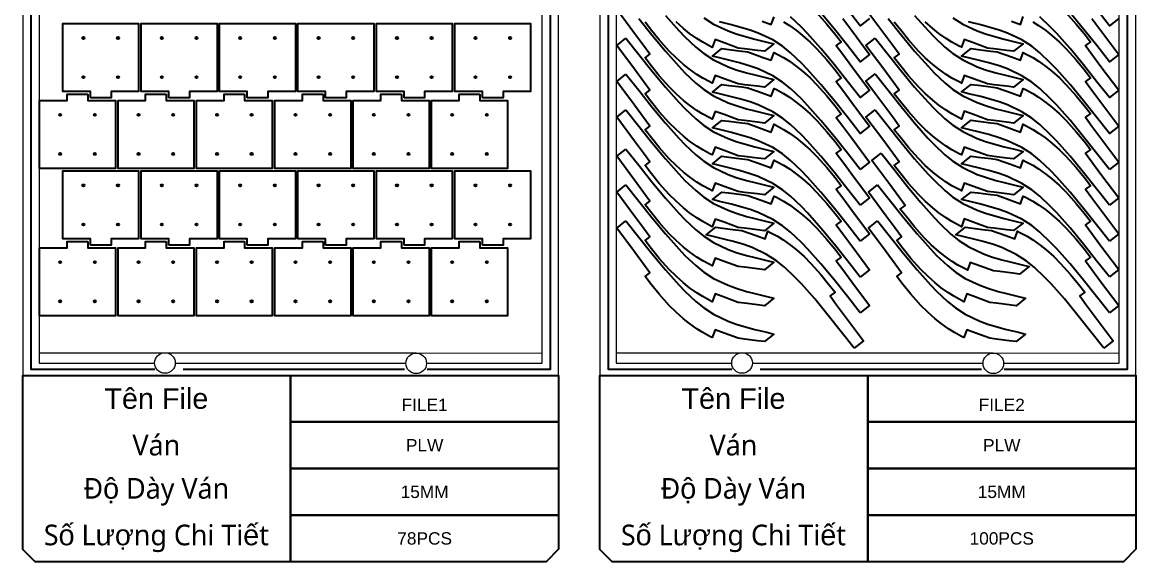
# Model space of a CAD drawing. Header units: millimetres. Extents: x -10628 to 24720, y -21829 to 4032.
# Drawn here: x 6648 to 9349, y -8099 to -6791 of the extents above; entities that cross this region are included whole.
import ezdxf
from ezdxf.enums import TextEntityAlignment as Align
from ezdxf.lldxf.tags import DXFTag

# ---------------------------------------------------------------- set-up
doc = ezdxf.new("R2010")
doc.units = ezdxf.units.MM
doc.layers.add('layer chu', color=7, linetype='Continuous', lineweight=9)
doc.layers.add('layer khung van cnc', color=7, linetype='Continuous', lineweight=25, true_color=0xfbf59b)
doc.layers.add('layer mau', color=7, linetype='Continuous')
doc.styles.add('Text Dim', font='arial.ttf')
tags = doc.linetypes.add('DATTRANHVAKEPVAN', pattern='A,32.156035,-1.521322,["DAT TRÁNH VA CHẠM KẸP VÁN",Text Dim,S=2.23494,R=0,X=0,Y=-0.877209],-47.8264', length=81.503757).pattern_tags.tags
tags[6] = DXFTag(74, 10)
tags = doc.linetypes.add('KVVIENMAY', pattern='A,46.311228,-10.280676,["KV VIỀN MÁY",Text Dim,S=10.028098,R=0,X=0,Y=-4.346144],-100.988212', length=157.580116).pattern_tags.tags
tags[6] = DXFTag(74, 10)

# ---------------------------------------------------------------- blocks, each defined once
blk = doc.blocks.new('khung van cnc')
at = {"color": 2, "linetype": 'DATTRANHVAKEPVAN', "lineweight": 5}
for p, q in [((-1453, -44.4), (-1148, -44.4)), ((-1148, -44.4), (-538.7, -44.4)), ((-539.1, -45.3), (-233, -44.4))]:
    blk.add_line(p, q, dxfattribs=at)
at = {"color": 250, "lineweight": 5}
blk.add_line((-1494.1, -99.4), (-193, -99.4), dxfattribs=at)
at = {"lineweight": 5}
blk.add_lwpolyline([(-193, -99.4), (-193, 2370.6), (-223, 2400.6), (-1463, 2400.6), (-1493, 2370.6), (-1493, -99.4)], close=True, dxfattribs=at)
at = {"color": 1, "linetype": 'KVVIENMAY'}
for points in [[(-511.9, -84.4), (-213, -84.4), (-213, 2370.6), (-228, 2385.6), (-1458, 2385.6), (-1473, 2370.6), (-1473, -84.4), (-1172.8, -84.4)], [(-1104, -84.4), (-567.2, -84.4)]]:
    blk.add_lwpolyline(points, dxfattribs=at)
at = {"lineweight": 5}
for points in [[(-513.5, -69.4), (-233, -69.4), (-233, 2370.6), (-1453, 2370.6), (-1453, -69.4), (-1173, -69.4)], [(-1123, -69.4), (-563.5, -69.4)]]:
    blk.add_lwpolyline(points, dxfattribs=at)
blk.add_lwpolyline([(-843, -551.3), (-1463, -551.3), (-1493, -521.3), (-1493, -99.4), (-843, -99.4)], close=True)
for centre in [(-1148, -69.4), (-538.5, -70.2)]:
    blk.add_circle(centre, 25, dxfattribs=at)
at = {"layer": 'layer mau'}
for points in [[(-843, -99.4), (-193, -99.4), (-193, -212.4), (-843, -212.4)], [(-843, -212.4), (-193, -212.4), (-193, -325.3), (-843, -325.3)], [(-843, -325.3), (-193, -325.3), (-193, -438.3), (-843, -438.3)], [(-843, -438.3), (-193, -438.3), (-193, -521.2), (-223, -551.2), (-843, -551.2)]]:
    blk.add_lwpolyline(points, close=True, dxfattribs=at)
at = {"color": 254, "lineweight": 5, "char_height": 50, "width": 647.53, "attachment_point": 5}
for s, insert in [('{\\fArial|b0|i0|c163|p34;Tên File}', (-1168.8, -155.9)), ('{\\fYu Gothic UI Semilight|b0|i0|c128|p34;Ván}', (-1168.8, -268.9)), ('{\\fYu Gothic UI Semilight|b0|i0|c128|p34;Đ\\fArial|b0|i0|c163|p34;ộ\\fYu Gothic UI Semilight|b0|i0|c128|p34; Dày Ván}', (-1168.8, -381.8)), ('{\\fYu Gothic UI Semilight|b0|i0|c128|p34;S\\fArial|b0|i0|c163|p34;ố\\fYu Gothic UI Semilight|b0|i0|c128|p34; L\\fArial|b0|i0|c163|p34;ượ\\fYu Gothic UI Semilight|b0|i0|c128|p34;ng Chi Ti\\fArial|b0|i0|c163|p34;ế\\fYu Gothic UI Semilight|b0|i0|c128|p34;t}', (-1168.8, -494.8))]:
    blk.add_mtext(s, dxfattribs=dict(at, insert=insert))
at = {"layer": 'layer mau'}
for tag, p in [('ÁGF', (-518, -155.9)), ('TENFILE', (-518, -268.9)), ('TENFILE', (-518, -381.8)), ('TENFILE', (-518, -494.8))]:
    blk.add_attdef(tag, text='', height=30, dxfattribs=at).set_placement(p, align=Align.MIDDLE_CENTER)

msp = doc.modelspace()

# ---------------------------------------------------------------- linework, layer by layer
for points in [[(8143.651, -6781.762), (8175.216, -6821.609), (8208.086, -6861.261), (8240.492, -6897.655), (8255.376, -6913.277), (8281.611, -6938.164), (8301.058, -6953.826), (8324.796, -6969.205), (8360.118, -6985.859), (8379.869, -6993.008), (8405.101, -7000.575), (8424.958, -7005.717), (8454.166, -7012.837), (8471.165, -7016.981), (8448.066, -7035.278), (8431.371, -7033.203), (8399.989, -7029.303), (8384.934, -7027.432), (8350.466, -7014.899), (8328.546, -7006.928), (8321.711, -7025.724), (8315.912, -7022.712), (8298.642, -7013.342), (8284.43, -7004.431), (8266.765, -6991.828), (8252.235, -6980.172), (8233.907, -6964.02), (8217.51, -6947.733), (8193.31, -6920.726), (8174.291, -6897.428), (8158.609, -6877.504), (8170.668, -6868.583), (8155.054, -6847.477), (8133.176, -6817.904), (8090.019, -6760.122)], [(8208.086, -6774.257), (8240.492, -6810.65), (8255.376, -6826.273), (8281.611, -6851.159), (8301.058, -6866.822), (8324.796, -6882.201), (8360.118, -6898.854), (8379.869, -6906.003), (8405.101, -6913.57), (8424.958, -6918.712), (8454.166, -6925.833), (8471.165, -6929.977), (8448.066, -6948.274), (8431.371, -6946.199), (8399.989, -6942.299), (8384.934, -6940.427), (8350.466, -6927.894), (8328.546, -6919.924), (8321.711, -6938.72), (8315.912, -6935.707), (8298.642, -6926.337), (8284.43, -6917.426), (8266.765, -6904.823), (8252.235, -6893.167), (8233.907, -6877.015), (8217.51, -6860.728), (8193.31, -6833.721), (8174.291, -6810.423), (8158.609, -6790.5)], [(8442.772, -6788.104), (8464.693, -6796.074), (8471.527, -6777.278)], [(8575.729, -6768.265), (8599.928, -6795.272), (8618.947, -6818.57), (8634.629, -6838.494), (8622.57, -6847.414), (8638.184, -6868.52), (8660.063, -6898.094), (8703.22, -6955.876), (8680.798, -6973.637), (8649.587, -6934.236), (8618.023, -6894.389), (8585.152, -6854.736), (8552.746, -6818.343), (8537.862, -6802.72), (8511.627, -6777.834)], [(8638.184, -6781.516), (8660.063, -6811.089), (8703.22, -6868.871), (8680.798, -6886.632), (8649.587, -6847.231), (8618.023, -6807.384), (8585.152, -6767.732)], [(8703.22, -6781.867), (8680.798, -6799.628), (8649.587, -6760.227)], [(8748.263, -6781.644), (8779.828, -6821.491), (8812.698, -6861.143), (8845.104, -6897.537), (8859.988, -6913.159), (8886.223, -6938.046), (8905.67, -6953.708), (8929.408, -6969.087), (8964.73, -6985.741), (8984.481, -6992.89), (9009.713, -7000.457), (9029.57, -7005.599), (9058.778, -7012.719), (9075.777, -7016.863), (9052.678, -7035.16), (9035.983, -7033.085), (9004.601, -7029.185), (8989.546, -7027.314), (8955.078, -7014.781), (8933.158, -7006.81), (8926.323, -7025.606), (8920.524, -7022.594), (8903.254, -7013.223), (8889.042, -7004.313), (8871.377, -6991.71), (8856.847, -6980.054), (8838.519, -6963.902), (8822.122, -6947.614), (8797.922, -6920.608), (8778.903, -6897.31), (8763.221, -6877.386), (8775.28, -6868.465), (8759.666, -6847.359), (8737.788, -6817.786), (8694.631, -6760.004)], [(8812.707, -6774.149), (8845.112, -6810.543), (8859.996, -6826.165), (8886.231, -6851.051), (8905.678, -6866.714), (8929.417, -6882.093), (8964.738, -6898.746), (8984.49, -6905.895), (9009.722, -6913.463), (9029.578, -6918.604), (9058.786, -6925.725), (9075.786, -6929.869), (9052.687, -6948.166), (9035.991, -6946.091), (9004.61, -6942.191), (8989.554, -6940.32), (8955.086, -6927.786), (8933.166, -6919.816), (8926.332, -6938.612), (8920.533, -6935.599), (8903.262, -6926.229), (8889.051, -6917.318), (8871.385, -6904.715), (8856.855, -6893.059), (8838.528, -6876.907), (8822.13, -6860.62), (8797.931, -6833.613), (8778.911, -6810.315), (8763.23, -6790.392)], [(9047.419, -6788.017), (9069.339, -6795.988), (9076.174, -6777.192)], [(9180.384, -6768.189), (9204.583, -6795.196), (9223.602, -6818.494), (9239.284, -6838.418), (9227.225, -6847.338), (9242.839, -6868.444), (9264.718, -6898.018), (9307.875, -6955.8), (9285.453, -6973.561), (9254.242, -6934.16), (9222.678, -6894.312), (9189.807, -6854.66), (9157.402, -6818.267), (9142.517, -6802.644), (9116.282, -6777.758)], [(9242.848, -6781.45), (9264.726, -6811.024), (9307.883, -6868.805), (9285.461, -6886.567), (9254.251, -6847.166), (9222.686, -6807.318), (9189.815, -6767.666)], [(9307.892, -6781.811), (9285.47, -6799.572), (9254.259, -6760.171)], [(8301.058, -6779.817), (8324.796, -6795.196), (8360.118, -6811.849), (8379.869, -6818.999), (8405.101, -6826.566), (8424.958, -6831.707), (8454.166, -6838.828), (8471.165, -6842.972), (8448.066, -6861.269), (8431.371, -6859.194), (8399.989, -6855.294), (8384.934, -6853.423), (8350.466, -6840.89), (8328.546, -6832.919), (8321.711, -6851.715), (8315.912, -6848.703), (8298.642, -6839.332), (8284.43, -6830.422), (8266.765, -6817.818), (8252.235, -6806.162), (8233.907, -6790.011)], [(8494.597, -6789.661), (8508.808, -6798.571), (8526.473, -6811.175), (8541.004, -6822.831), (8559.331, -6838.983), (8575.729, -6855.27), (8599.928, -6882.276), (8618.947, -6905.575), (8634.629, -6925.498), (8622.57, -6934.419), (8638.184, -6955.525), (8660.063, -6985.099), (8703.22, -7042.881), (8680.798, -7060.642), (8649.587, -7021.241), (8618.023, -6981.393), (8585.152, -6941.741), (8552.746, -6905.347), (8537.862, -6889.725), (8511.627, -6864.839), (8492.18, -6849.176), (8468.442, -6833.797), (8433.121, -6817.144), (8413.369, -6809.994), (8388.137, -6802.427), (8368.28, -6797.286), (8339.072, -6790.165)], [(8905.687, -6779.72), (8929.425, -6795.098), (8964.747, -6811.752), (8984.498, -6818.901), (9009.73, -6826.468), (9029.587, -6831.61), (9058.795, -6838.73), (9075.794, -6842.874), (9052.695, -6861.172), (9036, -6859.097), (9004.618, -6855.196), (8989.563, -6853.325), (8955.095, -6840.792), (8933.175, -6832.821), (8926.34, -6851.617), (8920.541, -6848.605), (8903.271, -6839.235), (8889.059, -6830.324), (8871.394, -6817.721), (8856.864, -6806.065), (8838.536, -6789.913)], [(9099.243, -6789.575), (9113.455, -6798.485), (9131.12, -6811.088), (9145.65, -6822.744), (9163.978, -6838.896), (9180.375, -6855.184), (9204.575, -6882.19), (9223.594, -6905.488), (9239.276, -6925.412), (9227.217, -6934.333), (9242.831, -6955.439), (9264.709, -6985.013), (9307.866, -7042.794), (9285.444, -7060.555), (9254.234, -7021.154), (9222.669, -6981.307), (9189.798, -6941.655), (9157.393, -6905.261), (9142.509, -6889.639), (9116.274, -6864.752), (9096.827, -6849.09), (9073.089, -6833.711), (9037.767, -6817.057), (9018.015, -6809.908), (8992.784, -6802.341), (8972.927, -6797.199), (8943.719, -6790.079)]]:
    msp.add_lwpolyline(points)
for points in [[(6813.206, -6973.983), (6813.206, -6958.983), (6746.206, -6958.983), (6746.206, -6793.983), (6930.206, -6793.983), (6930.206, -6958.983), (6863.206, -6958.983), (6863.206, -6973.983)], [(7003.406, -6973.983), (7003.406, -6958.983), (6936.406, -6958.983), (6936.406, -6793.983), (7120.406, -6793.983), (7120.406, -6958.983), (7053.406, -6958.983), (7053.406, -6973.983)], [(7193.606, -6973.983), (7193.606, -6958.983), (7126.606, -6958.983), (7126.606, -6793.983), (7310.606, -6793.983), (7310.606, -6958.983), (7243.606, -6958.983), (7243.606, -6973.983)], [(7383.806, -6973.983), (7383.806, -6958.983), (7316.806, -6958.983), (7316.806, -6793.983), (7500.806, -6793.983), (7500.806, -6958.983), (7433.806, -6958.983), (7433.806, -6973.983)], [(7574.006, -6973.983), (7574.006, -6958.983), (7507.006, -6958.983), (7507.006, -6793.983), (7691.006, -6793.983), (7691.006, -6958.983), (7624.006, -6958.983), (7624.006, -6973.983)], [(7764.206, -6973.983), (7764.206, -6958.983), (7697.206, -6958.983), (7697.206, -6793.983), (7881.206, -6793.983), (7881.206, -6958.983), (7814.206, -6958.983), (7814.206, -6973.983)], [(8112.441, -6829.365), (8143.651, -6868.766), (8175.216, -6908.614), (8208.086, -6948.266), (8240.492, -6984.66), (8255.376, -7000.282), (8281.611, -7025.168), (8301.058, -7040.831), (8324.796, -7056.21), (8360.118, -7072.863), (8379.869, -7080.013), (8405.101, -7087.58), (8424.958, -7092.721), (8454.166, -7099.842), (8471.165, -7103.986), (8448.066, -7122.283), (8431.371, -7120.208), (8399.989, -7116.308), (8384.934, -7114.437), (8350.466, -7101.904), (8328.546, -7093.933), (8321.711, -7112.729), (8315.912, -7109.717), (8298.642, -7100.346), (8284.43, -7091.436), (8266.765, -7078.833), (8252.235, -7067.177), (8233.907, -7051.025), (8217.51, -7034.737), (8193.31, -7007.731), (8174.291, -6984.433), (8158.609, -6964.509), (8170.668, -6955.588), (8155.054, -6934.482), (8133.176, -6904.908), (8090.019, -6847.126)], [(8717.044, -6829.237), (8748.255, -6868.638), (8779.819, -6908.486), (8812.69, -6948.138), (8845.095, -6984.531), (8859.98, -7000.154), (8886.214, -7025.04), (8905.662, -7040.703), (8929.4, -7056.082), (8964.721, -7072.735), (8984.473, -7079.884), (9009.705, -7087.451), (9029.561, -7092.593), (9058.77, -7099.714), (9075.769, -7103.858), (9052.67, -7122.155), (9035.974, -7120.08), (9004.593, -7116.18), (8989.537, -7114.308), (8955.069, -7101.775), (8933.149, -7093.805), (8926.315, -7112.601), (8920.516, -7109.588), (8903.245, -7100.218), (8889.034, -7091.307), (8871.368, -7078.704), (8856.838, -7067.048), (8838.511, -7050.896), (8822.113, -7034.609), (8797.914, -7007.602), (8778.894, -6984.304), (8763.213, -6964.381), (8775.272, -6955.46), (8759.658, -6934.354), (8737.779, -6904.78), (8694.622, -6846.998)], [(8680.798, -7147.646), (8649.587, -7108.245), (8618.023, -7068.398), (8585.152, -7028.746), (8552.746, -6992.352), (8537.862, -6976.73), (8511.627, -6951.843), (8492.18, -6936.181), (8468.442, -6920.802), (8433.121, -6904.148), (8413.369, -6896.999), (8388.137, -6889.432), (8368.28, -6884.29), (8339.072, -6877.17), (8322.073, -6873.026), (8345.172, -6854.729), (8361.868, -6856.804), (8393.249, -6860.704), (8408.305, -6862.575), (8442.772, -6875.108), (8464.693, -6883.079), (8471.527, -6864.283), (8477.326, -6867.295), (8494.597, -6876.666), (8508.808, -6885.576), (8526.473, -6898.179), (8541.004, -6909.835), (8559.331, -6925.987), (8575.729, -6942.275), (8599.928, -6969.281), (8618.947, -6992.579), (8634.629, -7012.503), (8622.57, -7021.424), (8638.184, -7042.53), (8660.063, -7072.103), (8703.22, -7129.885)], [(9285.436, -7147.55), (9254.225, -7108.149), (9222.661, -7068.301), (9189.79, -7028.649), (9157.385, -6992.256), (9142.5, -6976.633), (9116.266, -6951.747), (9096.818, -6936.084), (9073.08, -6920.705), (9037.759, -6904.052), (9018.007, -6896.903), (8992.775, -6889.336), (8972.919, -6884.194), (8943.71, -6877.073), (8926.711, -6872.929), (8949.81, -6854.632), (8966.506, -6856.707), (8997.887, -6860.607), (9012.943, -6862.479), (9047.411, -6875.012), (9069.331, -6882.982), (9076.165, -6864.186), (9081.964, -6867.199), (9099.235, -6876.569), (9113.446, -6885.48), (9131.112, -6898.083), (9145.642, -6909.739), (9163.969, -6925.891), (9180.367, -6942.178), (9204.566, -6969.185), (9223.586, -6992.483), (9239.267, -7012.406), (9227.208, -7021.327), (9242.822, -7042.433), (9264.701, -7072.007), (9307.858, -7129.789)], [(8112.441, -6916.37), (8143.651, -6955.771), (8175.216, -6995.619), (8208.086, -7035.271), (8240.492, -7071.664), (8255.376, -7087.287), (8281.611, -7112.173), (8301.058, -7127.836), (8324.796, -7143.215), (8360.118, -7159.868), (8379.869, -7167.017), (8405.101, -7174.584), (8424.958, -7179.726), (8454.166, -7186.847), (8471.165, -7190.991), (8448.066, -7209.288), (8431.371, -7207.213), (8399.989, -7203.313), (8384.934, -7201.441), (8350.466, -7188.908), (8328.546, -7180.938), (8321.711, -7199.734), (8315.912, -7196.721), (8298.642, -7187.351), (8284.43, -7178.44), (8266.765, -7165.837), (8252.235, -7154.181), (8233.907, -7138.029), (8217.51, -7121.742), (8193.31, -7094.735), (8174.291, -7071.437), (8158.609, -7051.514), (8170.668, -7042.593), (8155.054, -7021.487), (8133.176, -6991.913), (8090.019, -6934.131)], [(8717.036, -6916.232), (8748.246, -6955.633), (8779.811, -6995.48), (8812.681, -7035.132), (8845.087, -7071.526), (8859.971, -7087.148), (8886.206, -7112.035), (8905.653, -7127.697), (8929.391, -7143.076), (8964.713, -7159.73), (8984.465, -7166.879), (9009.696, -7174.446), (9029.553, -7179.588), (9058.761, -7186.708), (9075.76, -7190.852), (9052.661, -7209.149), (9035.966, -7207.074), (9004.584, -7203.174), (8989.529, -7201.303), (8955.061, -7188.77), (8933.141, -7180.799), (8926.306, -7199.595), (8920.507, -7196.583), (8903.237, -7187.212), (8889.025, -7178.302), (8871.36, -7165.699), (8856.83, -7154.043), (8838.502, -7137.891), (8822.105, -7121.603), (8797.905, -7094.597), (8778.886, -7071.299), (8763.204, -7051.375), (8775.263, -7042.454), (8759.649, -7021.348), (8737.771, -6991.774), (8694.614, -6933.993)], [(9285.427, -7234.544), (9254.217, -7195.143), (9222.652, -7155.296), (9189.782, -7115.644), (9157.376, -7079.25), (9142.492, -7063.628), (9116.257, -7038.741), (9096.81, -7023.079), (9073.072, -7007.7), (9037.75, -6991.046), (9017.998, -6983.897), (8992.767, -6976.33), (8972.91, -6971.188), (8943.702, -6964.068), (8926.703, -6959.924), (8949.802, -6941.627), (8966.497, -6943.702), (8997.879, -6947.602), (9012.934, -6949.473), (9047.402, -6962.006), (9069.322, -6969.977), (9076.157, -6951.181), (9081.956, -6954.193), (9099.226, -6963.564), (9113.438, -6972.474), (9131.103, -6985.077), (9145.633, -6996.733), (9163.961, -7012.885), (9180.358, -7029.173), (9204.558, -7056.179), (9223.577, -7079.477), (9239.259, -7099.401), (9227.2, -7108.322), (9242.814, -7129.428), (9264.692, -7159.001), (9307.849, -7216.783)], [(6807.006, -6965.183), (6807.006, -6980.183), (6874.006, -6980.183), (6874.006, -7145.183), (6690.006, -7145.183), (6690.006, -6980.183), (6757.006, -6980.183), (6757.006, -6965.183)], [(6997.206, -6965.183), (6997.206, -6980.183), (7064.206, -6980.183), (7064.206, -7145.183), (6880.206, -7145.183), (6880.206, -6980.183), (6947.206, -6980.183), (6947.206, -6965.183)], [(7187.406, -6965.183), (7187.406, -6980.183), (7254.406, -6980.183), (7254.406, -7145.183), (7070.406, -7145.183), (7070.406, -6980.183), (7137.406, -6980.183), (7137.406, -6965.183)], [(7377.606, -6965.183), (7377.606, -6980.183), (7444.606, -6980.183), (7444.606, -7145.183), (7260.606, -7145.183), (7260.606, -6980.183), (7327.606, -6980.183), (7327.606, -6965.183)], [(7567.806, -6965.183), (7567.806, -6980.183), (7634.806, -6980.183), (7634.806, -7145.183), (7450.806, -7145.183), (7450.806, -6980.183), (7517.806, -6980.183), (7517.806, -6965.183)], [(7758.006, -6965.183), (7758.006, -6980.183), (7825.006, -6980.183), (7825.006, -7145.183), (7641.006, -7145.183), (7641.006, -6980.183), (7708.006, -6980.183), (7708.006, -6965.183)], [(8680.798, -7234.651), (8649.587, -7195.25), (8618.023, -7155.403), (8585.152, -7115.75), (8552.746, -7079.357), (8537.862, -7063.734), (8511.627, -7038.848), (8492.18, -7023.185), (8468.442, -7007.806), (8433.121, -6991.153), (8413.369, -6984.004), (8388.137, -6976.437), (8368.28, -6971.295), (8339.072, -6964.175), (8322.073, -6960.03), (8345.172, -6941.733), (8361.868, -6943.808), (8393.249, -6947.709), (8408.305, -6949.58), (8442.772, -6962.113), (8464.693, -6970.083), (8471.527, -6951.287), (8477.326, -6954.3), (8494.597, -6963.67), (8508.808, -6972.581), (8526.473, -6985.184), (8541.004, -6996.84), (8559.331, -7012.992), (8575.729, -7029.279), (8599.928, -7056.286), (8618.947, -7079.584), (8634.629, -7099.508), (8622.57, -7108.428), (8638.184, -7129.534), (8660.063, -7159.108), (8703.22, -7216.89)], [(8112.441, -7003.375), (8143.651, -7042.776), (8175.216, -7082.623), (8208.086, -7122.275), (8240.492, -7158.669), (8255.376, -7174.291), (8281.611, -7199.178), (8301.058, -7214.84), (8324.796, -7230.219), (8360.118, -7246.873), (8379.869, -7254.022), (8405.101, -7261.589), (8424.958, -7266.731), (8454.166, -7273.851), (8471.165, -7277.995), (8448.066, -7296.293), (8431.371, -7294.217), (8399.989, -7290.317), (8384.934, -7288.446), (8350.466, -7275.913), (8328.546, -7267.942), (8321.711, -7286.738), (8315.912, -7283.726), (8298.642, -7274.356), (8284.43, -7265.445), (8266.765, -7252.842), (8252.235, -7241.186), (8233.907, -7225.034), (8217.51, -7208.747), (8193.31, -7181.74), (8174.291, -7158.442), (8158.609, -7138.518), (8170.668, -7129.597), (8155.054, -7108.491), (8133.176, -7078.918), (8090.019, -7021.136)], [(8717.032, -7003.232), (8748.243, -7042.633), (8779.807, -7082.48), (8812.678, -7122.132), (8845.083, -7158.526), (8859.967, -7174.148), (8886.202, -7199.035), (8905.649, -7214.697), (8929.388, -7230.076), (8964.709, -7246.73), (8984.461, -7253.879), (9009.693, -7261.446), (9029.549, -7266.588), (9058.757, -7273.708), (9075.756, -7277.852), (9052.658, -7296.149), (9035.962, -7294.074), (9004.58, -7290.174), (8989.525, -7288.303), (8955.057, -7275.77), (8933.137, -7267.799), (8926.302, -7286.595), (8920.503, -7283.583), (8903.233, -7274.212), (8889.022, -7265.302), (8871.356, -7252.699), (8856.826, -7241.043), (8838.499, -7224.891), (8822.101, -7208.603), (8797.901, -7181.597), (8778.882, -7158.299), (8763.201, -7138.375), (8775.259, -7129.454), (8759.645, -7108.348), (8737.767, -7078.775), (8694.61, -7020.993)], [(8680.798, -7321.656), (8649.587, -7282.255), (8618.023, -7242.407), (8585.152, -7202.755), (8552.746, -7166.361), (8537.862, -7150.739), (8511.627, -7125.853), (8492.18, -7110.19), (8468.442, -7094.811), (8433.121, -7078.158), (8413.369, -7071.008), (8388.137, -7063.441), (8368.28, -7058.3), (8339.072, -7051.179), (8322.073, -7047.035), (8345.172, -7028.738), (8361.868, -7030.813), (8393.249, -7034.713), (8408.305, -7036.584), (8442.772, -7049.118), (8464.693, -7057.088), (8471.527, -7038.292), (8477.326, -7041.304), (8494.597, -7050.675), (8508.808, -7059.586), (8526.473, -7072.189), (8541.004, -7083.845), (8559.331, -7099.997), (8575.729, -7116.284), (8599.928, -7143.29), (8618.947, -7166.589), (8634.629, -7186.512), (8622.57, -7195.433), (8638.184, -7216.539), (8660.063, -7246.113), (8703.22, -7303.895)], [(9285.419, -7321.539), (9254.208, -7282.138), (9222.644, -7242.29), (9189.773, -7202.638), (9157.368, -7166.244), (9142.483, -7150.622), (9116.249, -7125.736), (9096.802, -7110.073), (9073.063, -7094.694), (9037.742, -7078.041), (9017.99, -7070.892), (8992.758, -7063.324), (8972.902, -7058.183), (8943.694, -7051.062), (8926.694, -7046.918), (8949.793, -7028.621), (8966.489, -7030.696), (8997.87, -7034.596), (9012.926, -7036.467), (9047.394, -7049.001), (9069.314, -7056.971), (9076.148, -7038.175), (9081.947, -7041.188), (9099.218, -7050.558), (9113.429, -7059.469), (9131.095, -7072.072), (9145.625, -7083.728), (9163.952, -7099.88), (9180.35, -7116.167), (9204.549, -7143.174), (9223.569, -7166.472), (9239.25, -7186.395), (9227.192, -7195.316), (9242.805, -7216.422), (9264.684, -7245.996), (9307.841, -7303.778)], [(8112.441, -7098.187), (8143.651, -7137.588), (8175.216, -7177.436), (8208.086, -7217.088), (8240.492, -7253.482), (8255.376, -7269.104), (8281.611, -7293.99), (8301.058, -7309.653), (8324.796, -7325.032), (8360.118, -7341.685), (8379.869, -7348.835), (8405.101, -7356.402), (8424.958, -7361.543), (8454.166, -7368.664), (8471.165, -7372.808), (8448.066, -7391.105), (8431.371, -7389.03), (8399.989, -7385.13), (8384.934, -7383.259), (8350.466, -7370.726), (8328.546, -7362.755), (8321.711, -7381.551), (8315.912, -7378.539), (8298.642, -7369.168), (8284.43, -7360.258), (8266.765, -7347.654), (8252.235, -7335.998), (8233.907, -7319.847), (8217.51, -7303.559), (8193.31, -7276.553), (8174.291, -7253.254), (8158.609, -7233.331), (8170.668, -7224.41), (8155.054, -7203.304), (8133.176, -7173.73), (8090.019, -7115.948)], [(8680.798, -7408.66), (8649.587, -7369.259), (8618.023, -7329.412), (8585.152, -7289.76), (8552.746, -7253.366), (8537.862, -7237.744), (8511.627, -7212.857), (8492.18, -7197.195), (8468.442, -7181.816), (8433.121, -7165.162), (8413.369, -7158.013), (8388.137, -7150.446), (8368.28, -7145.304), (8339.072, -7138.184), (8322.073, -7134.04), (8345.172, -7115.743), (8361.868, -7117.818), (8393.249, -7121.718), (8408.305, -7123.589), (8442.772, -7136.122), (8464.693, -7144.093), (8471.527, -7125.297), (8477.326, -7128.309), (8494.597, -7137.68), (8508.808, -7146.59), (8526.473, -7159.193), (8541.004, -7170.849), (8559.331, -7187.001), (8575.729, -7203.289), (8599.928, -7230.295), (8618.947, -7253.593), (8634.629, -7273.517), (8622.57, -7282.438), (8638.184, -7303.544), (8660.063, -7333.118), (8703.22, -7390.899)], [(8731.656, -7108.665), (8762.867, -7148.066), (8794.431, -7187.914), (8827.302, -7227.566), (8859.708, -7263.96), (8874.592, -7279.582), (8900.827, -7304.468), (8920.274, -7320.131), (8944.012, -7335.51), (8979.333, -7352.163), (8999.085, -7359.312), (9024.317, -7366.88), (9044.174, -7372.021), (9073.382, -7379.142), (9090.381, -7383.286), (9067.282, -7401.583), (9050.586, -7399.508), (9019.205, -7395.608), (9004.149, -7393.737), (8969.682, -7381.203), (8947.762, -7373.233), (8940.927, -7392.029), (8935.128, -7389.016), (8917.857, -7379.646), (8903.646, -7370.735), (8885.981, -7358.132), (8871.45, -7346.476), (8853.123, -7330.324), (8836.725, -7314.037), (8812.526, -7287.03), (8793.507, -7263.732), (8777.825, -7243.809), (8789.884, -7234.888), (8774.27, -7213.782), (8752.391, -7184.208), (8709.235, -7126.426)], [(9285.41, -7408.533), (9254.2, -7369.132), (9222.635, -7329.285), (9189.765, -7289.633), (9157.359, -7253.239), (9142.475, -7237.617), (9116.24, -7212.73), (9096.793, -7197.067), (9073.055, -7181.689), (9037.733, -7165.035), (9017.982, -7157.886), (8992.75, -7150.319), (8972.893, -7145.177), (8943.685, -7138.057), (8926.686, -7133.913), (8949.785, -7115.615), (8966.48, -7117.69), (8997.862, -7121.591), (9012.917, -7123.462), (9047.385, -7135.995), (9069.305, -7143.966), (9076.14, -7125.17), (9081.939, -7128.182), (9099.209, -7137.552), (9113.421, -7146.463), (9131.086, -7159.066), (9145.616, -7170.722), (9163.944, -7186.874), (9180.341, -7203.161), (9204.541, -7230.168), (9223.56, -7253.466), (9239.242, -7273.39), (9227.183, -7282.311), (9242.797, -7303.417), (9264.675, -7332.99), (9307.832, -7390.772)], [(6813.206, -7331.383), (6813.206, -7316.383), (6746.206, -7316.383), (6746.206, -7151.383), (6930.206, -7151.383), (6930.206, -7316.383), (6863.206, -7316.383), (6863.206, -7331.383)], [(7003.406, -7331.383), (7003.406, -7316.383), (6936.406, -7316.383), (6936.406, -7151.383), (7120.406, -7151.383), (7120.406, -7316.383), (7053.406, -7316.383), (7053.406, -7331.383)], [(7193.606, -7331.383), (7193.606, -7316.383), (7126.606, -7316.383), (7126.606, -7151.383), (7310.606, -7151.383), (7310.606, -7316.383), (7243.606, -7316.383), (7243.606, -7331.383)], [(7383.806, -7331.383), (7383.806, -7316.383), (7316.806, -7316.383), (7316.806, -7151.383), (7500.806, -7151.383), (7500.806, -7316.383), (7433.806, -7316.383), (7433.806, -7331.383)], [(7574.006, -7331.383), (7574.006, -7316.383), (7507.006, -7316.383), (7507.006, -7151.383), (7691.006, -7151.383), (7691.006, -7316.383), (7624.006, -7316.383), (7624.006, -7331.383)], [(7764.206, -7331.383), (7764.206, -7316.383), (7697.206, -7316.383), (7697.206, -7151.383), (7881.206, -7151.383), (7881.206, -7316.383), (7814.206, -7316.383), (7814.206, -7331.383)], [(8112.441, -7185.192), (8143.651, -7224.593), (8175.216, -7264.441), (8208.086, -7304.093), (8240.492, -7340.486), (8255.376, -7356.109), (8281.611, -7380.995), (8301.058, -7396.658), (8324.796, -7412.037), (8360.118, -7428.69), (8379.869, -7435.839), (8405.101, -7443.406), (8424.958, -7448.548), (8454.166, -7455.669), (8471.165, -7459.813), (8448.066, -7478.11), (8431.371, -7476.035), (8399.989, -7472.134), (8384.934, -7470.263), (8350.466, -7457.73), (8328.546, -7449.76), (8321.711, -7468.556), (8315.912, -7465.543), (8298.642, -7456.173), (8284.43, -7447.262), (8266.765, -7434.659), (8252.235, -7423.003), (8233.907, -7406.851), (8217.51, -7390.564), (8193.31, -7363.557), (8174.291, -7340.259), (8158.609, -7320.335), (8170.668, -7311.415), (8155.054, -7290.309), (8133.176, -7260.735), (8090.019, -7202.953)], [(8680.798, -7495.665), (8649.587, -7456.264), (8618.023, -7416.417), (8585.152, -7376.764), (8552.746, -7340.371), (8537.862, -7324.748), (8511.627, -7299.862), (8492.18, -7284.199), (8468.442, -7268.82), (8433.121, -7252.167), (8413.369, -7245.018), (8388.137, -7237.451), (8368.28, -7232.309), (8339.072, -7225.189), (8322.073, -7221.044), (8345.172, -7202.747), (8361.868, -7204.822), (8393.249, -7208.723), (8408.305, -7210.594), (8442.772, -7223.127), (8464.693, -7231.097), (8471.527, -7212.301), (8477.326, -7215.314), (8494.597, -7224.684), (8508.808, -7233.595), (8526.473, -7246.198), (8541.004, -7257.854), (8559.331, -7274.006), (8575.729, -7290.293), (8599.928, -7317.3), (8618.947, -7340.598), (8634.629, -7360.522), (8622.57, -7369.443), (8638.184, -7390.548), (8660.063, -7420.122), (8703.22, -7477.904)], [(8722.971, -7185.192), (8754.181, -7224.593), (8785.746, -7264.441), (8818.616, -7304.093), (8851.022, -7340.487), (8865.906, -7356.109), (8892.141, -7380.995), (8911.588, -7396.658), (8935.326, -7412.037), (8970.648, -7428.69), (8990.4, -7435.84), (9015.631, -7443.407), (9035.488, -7448.548), (9064.696, -7455.669), (9081.695, -7459.813), (9058.596, -7478.11), (9041.901, -7476.035), (9010.519, -7472.135), (8995.464, -7470.264), (8960.996, -7457.731), (8939.076, -7449.76), (8932.241, -7468.556), (8926.442, -7465.544), (8909.172, -7456.173), (8894.96, -7447.263), (8877.295, -7434.659), (8862.765, -7423.003), (8844.437, -7406.852), (8828.04, -7390.564), (8803.84, -7363.558), (8784.821, -7340.259), (8769.139, -7320.336), (8781.198, -7311.415), (8765.584, -7290.309), (8743.706, -7260.735), (8700.549, -7202.953)], [(9285.397, -7495.527), (9254.186, -7456.126), (9222.622, -7416.279), (9189.751, -7376.626), (9157.346, -7340.233), (9142.462, -7324.61), (9116.227, -7299.724), (9096.78, -7284.061), (9073.041, -7268.682), (9037.72, -7252.029), (9017.968, -7244.88), (8992.736, -7237.313), (8972.88, -7232.171), (8943.672, -7225.051), (8926.673, -7220.906), (8949.771, -7202.609), (8966.467, -7204.684), (8997.848, -7208.585), (9012.904, -7210.456), (9047.372, -7222.989), (9069.292, -7230.959), (9076.126, -7212.163), (9081.925, -7215.176), (9099.196, -7224.546), (9113.407, -7233.457), (9131.073, -7246.06), (9145.603, -7257.716), (9163.93, -7273.868), (9180.328, -7290.155), (9204.527, -7317.162), (9223.547, -7340.46), (9239.228, -7360.384), (9227.17, -7369.305), (9242.784, -7390.41), (9264.662, -7419.984), (9307.819, -7477.766)], [(8112.441, -7272.197), (8143.651, -7311.598), (8175.216, -7351.445), (8208.086, -7391.097), (8240.492, -7427.491), (8255.376, -7443.113), (8281.611, -7468), (8301.058, -7483.662), (8324.796, -7499.041), (8360.118, -7515.695), (8379.869, -7522.844), (8405.101, -7530.411), (8424.958, -7535.553), (8454.166, -7542.673), (8471.165, -7546.817), (8448.066, -7565.114), (8431.371, -7563.039), (8399.989, -7559.139), (8384.934, -7557.268), (8350.466, -7544.735), (8328.546, -7536.764), (8321.711, -7555.56), (8315.912, -7552.548), (8298.642, -7543.177), (8284.43, -7534.267), (8266.765, -7521.664), (8252.235, -7510.008), (8233.907, -7493.856), (8217.51, -7477.569), (8193.31, -7450.562), (8174.291, -7427.264), (8158.609, -7407.34), (8170.668, -7398.419), (8155.054, -7377.313), (8133.176, -7347.74), (8090.019, -7289.958)], [(8665.885, -7580.816), (8634.674, -7541.415), (8603.11, -7501.568), (8570.239, -7461.916), (8537.833, -7425.522), (8522.949, -7409.9), (8496.714, -7385.013), (8477.267, -7369.351), (8453.529, -7353.972), (8418.208, -7337.318), (8398.456, -7330.169), (8373.224, -7322.602), (8353.367, -7317.46), (8324.159, -7310.34), (8307.16, -7306.196), (8330.259, -7287.898), (8346.955, -7289.974), (8378.336, -7293.874), (8393.392, -7295.745), (8427.859, -7308.278), (8449.779, -7316.249), (8456.614, -7297.453), (8462.413, -7300.465), (8479.684, -7309.835), (8493.895, -7318.746), (8511.56, -7331.349), (8526.091, -7343.005), (8544.418, -7359.157), (8560.816, -7375.444), (8585.015, -7402.451), (8604.034, -7425.749), (8619.716, -7445.673), (8607.657, -7454.594), (8623.271, -7475.7), (8645.15, -7505.273), (8688.306, -7563.055)], [(8722.971, -7272.197), (8754.181, -7311.598), (8785.746, -7351.446), (8818.616, -7391.098), (8851.022, -7427.491), (8865.906, -7443.114), (8892.141, -7468), (8911.588, -7483.663), (8935.326, -7499.042), (8970.648, -7515.695), (8990.4, -7522.844), (9015.631, -7530.411), (9035.488, -7535.553), (9064.696, -7542.674), (9081.695, -7546.818), (9058.596, -7565.115), (9041.901, -7563.04), (9010.519, -7559.139), (8995.464, -7557.268), (8960.996, -7544.735), (8939.076, -7536.765), (8932.241, -7555.561), (8926.442, -7552.548), (8909.172, -7543.178), (8894.96, -7534.267), (8877.295, -7521.664), (8862.765, -7510.008), (8844.437, -7493.856), (8828.04, -7477.569), (8803.84, -7450.562), (8784.821, -7427.264), (8769.139, -7407.34), (8781.198, -7398.42), (8765.584, -7377.314), (8743.706, -7347.74), (8700.549, -7289.958)], [(9271.627, -7580.816), (9240.417, -7541.415), (9208.852, -7501.568), (9175.982, -7461.916), (9143.576, -7425.522), (9128.692, -7409.9), (9102.457, -7385.013), (9083.01, -7369.351), (9059.272, -7353.972), (9023.95, -7337.318), (9004.199, -7330.169), (8978.967, -7322.602), (8959.11, -7317.46), (8929.902, -7310.34), (8912.903, -7306.196), (8936.002, -7287.898), (8952.697, -7289.974), (8984.079, -7293.874), (8999.134, -7295.745), (9033.602, -7308.278), (9055.522, -7316.249), (9062.357, -7297.453), (9068.156, -7300.465), (9085.426, -7309.835), (9099.638, -7318.746), (9117.303, -7331.349), (9131.834, -7343.005), (9150.161, -7359.157), (9166.558, -7375.444), (9190.758, -7402.451), (9209.777, -7425.749), (9225.459, -7445.673), (9213.4, -7454.594), (9229.014, -7475.7), (9250.893, -7505.273), (9294.049, -7563.055)], [(6807.006, -7322.583), (6807.006, -7337.583), (6874.006, -7337.583), (6874.006, -7502.583), (6690.006, -7502.583), (6690.006, -7337.583), (6757.006, -7337.583), (6757.006, -7322.583)], [(6997.206, -7322.583), (6997.206, -7337.583), (7064.206, -7337.583), (7064.206, -7502.583), (6880.206, -7502.583), (6880.206, -7337.583), (6947.206, -7337.583), (6947.206, -7322.583)], [(7187.406, -7322.583), (7187.406, -7337.583), (7254.406, -7337.583), (7254.406, -7502.583), (7070.406, -7502.583), (7070.406, -7337.583), (7137.406, -7337.583), (7137.406, -7322.583)], [(7377.606, -7322.583), (7377.606, -7337.583), (7444.606, -7337.583), (7444.606, -7502.583), (7260.606, -7502.583), (7260.606, -7337.583), (7327.606, -7337.583), (7327.606, -7322.583)], [(7567.806, -7322.583), (7567.806, -7337.583), (7634.806, -7337.583), (7634.806, -7502.583), (7450.806, -7502.583), (7450.806, -7337.583), (7517.806, -7337.583), (7517.806, -7322.583)], [(7758.006, -7322.583), (7758.006, -7337.583), (7825.006, -7337.583), (7825.006, -7502.583), (7641.006, -7502.583), (7641.006, -7337.583), (7708.006, -7337.583), (7708.006, -7322.583)]]:
    msp.add_lwpolyline(points, close=True)
for centre in [(6796.206, -6828.983), (6880.206, -6828.983), (6986.406, -6828.983), (7070.406, -6828.983), (7176.606, -6828.983), (7260.606, -6828.983), (7366.806, -6828.983), (7450.806, -6828.983), (7557.006, -6828.983), (7641.006, -6828.983), (7747.206, -6828.983), (7831.206, -6828.983), (6796.206, -6923.983), (6880.206, -6923.983), (6986.406, -6923.983), (7070.406, -6923.983), (7176.606, -6923.983), (7260.606, -6923.983), (7366.806, -6923.983), (7450.806, -6923.983), (7557.006, -6923.983), (7641.006, -6923.983), (7747.206, -6923.983), (7831.206, -6923.983), (6740.006, -7015.183), (6824.006, -7015.183), (6930.206, -7015.183), (7014.206, -7015.183), (7120.406, -7015.183), (7204.406, -7015.183), (7310.606, -7015.183), (7394.606, -7015.183), (7500.806, -7015.183), (7584.806, -7015.183), (7691.006, -7015.183), (7775.006, -7015.183), (6740.006, -7110.183), (6824.006, -7110.183), (6930.206, -7110.183), (7014.206, -7110.183), (7120.406, -7110.183), (7204.406, -7110.183), (7310.606, -7110.183), (7394.606, -7110.183), (7500.806, -7110.183), (7584.806, -7110.183), (7691.006, -7110.183), (7775.006, -7110.183), (6796.206, -7186.383), (6880.206, -7186.383), (6986.406, -7186.383), (7070.406, -7186.383), (7176.606, -7186.383), (7260.606, -7186.383), (7366.806, -7186.383), (7450.806, -7186.383), (7557.006, -7186.383), (7641.006, -7186.383), (7747.206, -7186.383), (7831.206, -7186.383), (6796.206, -7281.383), (6880.206, -7281.383), (6986.406, -7281.383), (7070.406, -7281.383), (7176.606, -7281.383), (7260.606, -7281.383), (7366.806, -7281.383), (7450.806, -7281.383), (7557.006, -7281.383), (7641.006, -7281.383), (7747.206, -7281.383), (7831.206, -7281.383), (6740.006, -7372.583), (6824.006, -7372.583), (6930.206, -7372.583), (7014.206, -7372.583), (7120.406, -7372.583), (7204.406, -7372.583), (7310.606, -7372.583), (7394.606, -7372.583), (7500.806, -7372.583), (7584.806, -7372.583), (7691.006, -7372.583), (7775.006, -7372.583), (6740.006, -7467.583), (6824.006, -7467.583), (6930.206, -7467.583), (7014.206, -7467.583), (7120.406, -7467.583), (7204.406, -7467.583), (7310.606, -7467.583), (7394.606, -7467.583), (7500.806, -7467.583), (7584.806, -7467.583), (7691.006, -7467.583), (7775.006, -7467.583)]:
    msp.add_circle(centre, 2.5)

# ---------------------------------------------------------------- block references
at = {"layer": 'layer khung van cnc'}
ref = msp.add_blockref('khung van cnc', (8142.01, -7547.743), dxfattribs=at)
ref.add_attrib('TENFILE', '78PCS', dxfattribs={"layer": 'layer chu', "lineweight": 5, "height": 30, "style": 'Text Dim'}).set_placement((7624.006, -8042.502), align=Align.MIDDLE_CENTER)
ref.add_attrib('TENFILE', '15MM', dxfattribs={"layer": 'layer chu', "height": 30, "style": 'Text Dim'}).set_placement((7624.006, -7929.554), align=Align.MIDDLE_CENTER)
ref.add_attrib('TENFILE', 'PLW', dxfattribs={"layer": 'layer chu', "height": 30, "style": 'Text Dim'}).set_placement((7624.006, -7816.605), align=Align.MIDDLE_CENTER)
ref.add_attrib('ÁGF', 'FILE1', dxfattribs={"layer": 'layer chu', "height": 30, "style": 'Text Dim'}).set_placement((7624.006, -7703.657), align=Align.TOP_CENTER)
ref = msp.add_blockref('khung van cnc', (9542.01, -7547.743), dxfattribs=at)
ref.add_attrib('TENFILE', '100PCS', dxfattribs={"layer": 'layer chu', "lineweight": 5, "height": 30, "style": 'Text Dim'}).set_placement((9024.006, -8042.502), align=Align.MIDDLE_CENTER)
ref.add_attrib('TENFILE', '15MM', dxfattribs={"layer": 'layer chu', "height": 30, "style": 'Text Dim'}).set_placement((9024.006, -7929.554), align=Align.MIDDLE_CENTER)
ref.add_attrib('TENFILE', 'PLW', dxfattribs={"layer": 'layer chu', "height": 30, "style": 'Text Dim'}).set_placement((9024.006, -7816.605), align=Align.MIDDLE_CENTER)
ref.add_attrib('ÁGF', 'FILE2', dxfattribs={"layer": 'layer chu', "height": 30, "style": 'Text Dim'}).set_placement((9024.006, -7703.657), align=Align.TOP_CENTER)

doc.saveas('drawing.dxf')
